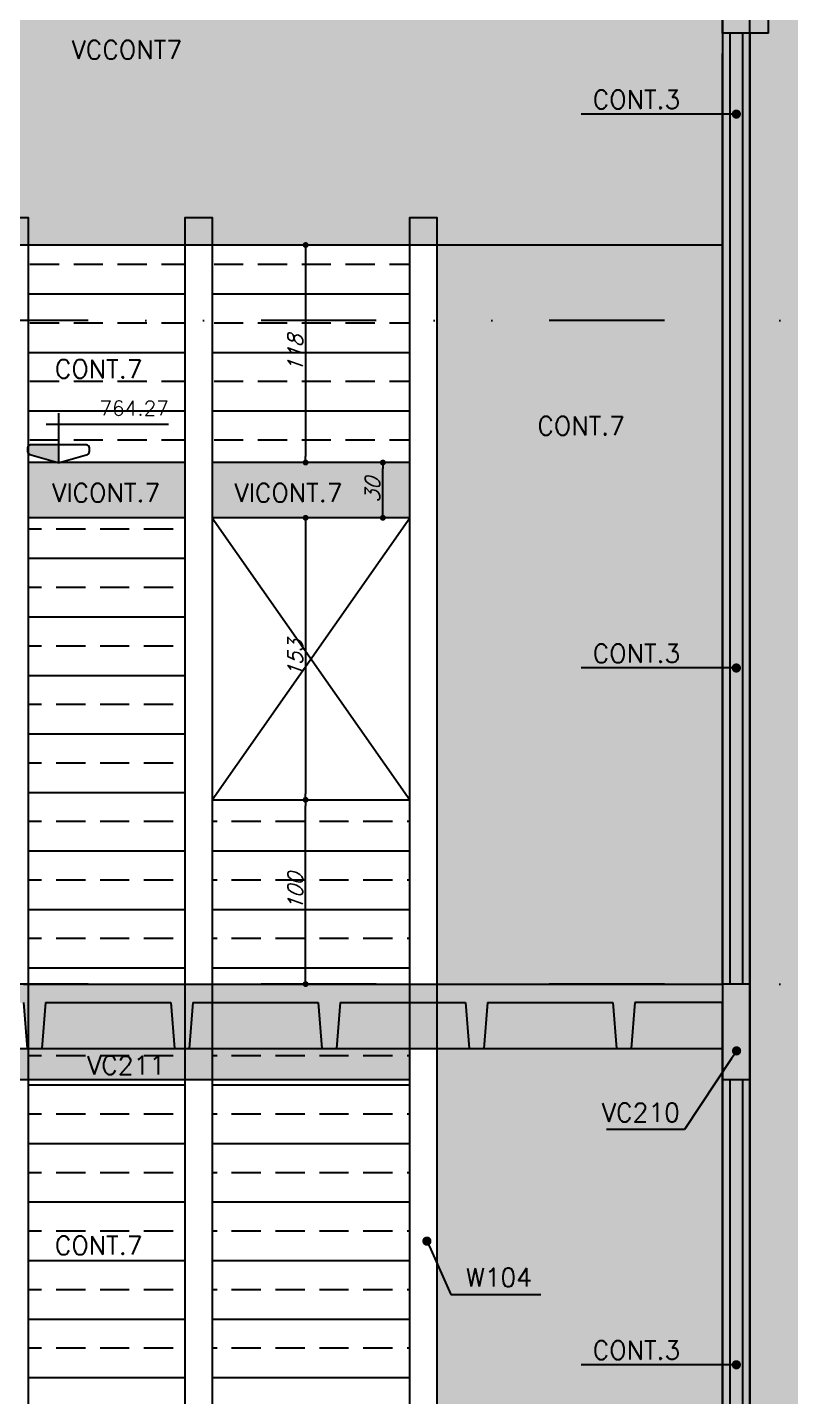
# Model space of a CAD drawing. Header units: millimetres. Extents: x 0 to 8720, y 0 to 4500.
# Drawn here: x 6453 to 6868, y 735 to 1478 of the extents above; entities that cross this region are included whole.
import ezdxf
from ezdxf import colors
from ezdxf.entities.mleader import LeaderData, LeaderLine
from ezdxf.enums import TextEntityAlignment as Align
from ezdxf.math import Vec2, Vec3

# ---------------------------------------------------------------- set-up
doc = ezdxf.new("R2010")
doc.units = ezdxf.units.MM
doc.header["$LTSCALE"] = 50
doc.linetypes.add('DIVIDE2', pattern=[0.625, 0.25, -0.125, 0, -0.125, 0, -0.125])
for name, color, linetype in [('F-AUX', 2, 'Continuous'), ('F-AUX-DET', 2, 'Continuous'), ('F-AUX-RED', 1, 'Continuous'), ('F-CORTE', 4, 'Continuous'), ('F-COTAS', 106, 'Continuous'), ('F-EIXOS-DET', 1, 'Continuous'), ('F-FUNDAÇÃO-VISTA', 253, 'Continuous'), ('F-NÍVEL-VISTA', 2, 'Continuous'), ('F-PERFIL VISTA', 252, 'Continuous'), ('F-SOLIDO-CORTE', 71, 'Continuous'), ('F-TEXTO', 6, 'Continuous'), ('F-TEXTO-YELLOW', 2, 'Continuous'), ('F-VAZIO VISTA', 1, 'Continuous'), ('F-VIGA VISTA', 2, 'Continuous'), ('F-VISTA', 2, 'Continuous'), ('F-VISTA SÓLIDO', 254, 'Continuous'), ('F-VISTA SÓLIDO 1', 254, 'Continuous'), ('F-VISTA SÓLIDO 3', 252, 'Continuous'), ('F-VÃO', 1, 'Continuous')]:
    doc.layers.add(name, color=color, linetype=linetype)
doc.styles.add('CP-TEXT-INCL', font='simplex.shx', dxfattribs={"oblique": 20})
doc.styles.add('MCP', font='simplex.shx')
doc.styles.get("Standard").update_dxf_attribs({"font": 'txt.shx'})
doc.dimstyles.new('CP-COTAS-50', dxfattribs={"dimscale": 0.64, "dimtxt": 12.5, "dimasz": 5, "dimexe": 5, "dimexo": 5, "dimgap": 2.5, "dimtad": 1, "dimdec": 1, "dimdsep": 46, "dimtxsty": 'CP-TEXT-INCL', "dimblk1": 'DOT', "dimblk2": 'DOT', "dimsah": 1, "dimcen": 9, "dimclrd": 256, "dimclre": 256, "dimclrt": 256, "dimadec": 0, "dimazin": 0, "dimtfac": 1, "dimtdec": 1, "dimtmove": 2, "dimatfit": 3, "dimldrblk": 'DOT', "dimfxl": 5, "dimtolj": 1, "dimarcsym": 0})
pattern_1 = [(50, (-500, 67.9026), (9.1092334, -0.796954), [0.9525, -10.4775]), (355, (-500, 67.903), (-1.762171, 9.552842), [0.762, -8.382029]), (100.45144, (-499.241, 67.836), (7.347062, 8.755888), [0.8095, -8.904512]), (46.1842, (-500, 70.443), (13.553952, -2.102116), [1.42875, -15.71625]), (96.63556, (-498.87, 70.267), (11.870207, 12.371306), [1.21425, -13.35678]), (351.18415, (-500, 70.443), (11.870207, 12.371306), [1.142998, -12.572987]), (21, (-498.73, 69.8076), (7.5807196, -5.11326), [0.9525, -10.4775]), (326, (-498.73, 69.808), (3.090101, 9.209398), [0.762, -8.382]), (71.45144, (-498.098, 69.3815), (10.670821, 4.096138), [0.8095, -8.904497]), (37.5, (-500, 67.9026), (0.1544302, 4.227752), [0, -8.2804, 0, -8.509, 0, -8.41375]), (7.5, (-500, 67.9026), (3.340983, 5.0090287), [0, -4.8514, 0, -8.0899, 0, -3.20675]), (327.5, (-502.832, 67.9026), (6.7795298, -0.2864372), [0, -3.175, 0, -9.906, 0, -13.1445]), (317.5, (-504.102, 67.9026), (7.406459, 1.2713246), [0, -4.1275, 0, -6.5786, 0, -9.3345])]
pattern_2 = [(180, (0, 5000), (-4e-15, -31.75), []), (180, (-15.875, 5015.875), (-4e-15, -31.75), [15.875, -7.9375])]

# ---------------------------------------------------------------- blocks, each defined once
blk = doc.blocks.new('A$Cba39174f')
at = {"layer": 'F-CORTE'}
for points in [[(11039.05, -4045.2), (11119.05, -4045.2)], [(11039.05, -4055.2), (11041.05, -4080.2), (11049.05, -4080.2)], [(11051.05, -4055.2), (11049.05, -4080.2), (11049.05, -4080.2)], [(11051.05, -4055.2), (11119.05, -4055.2)]]:
    blk.add_lwpolyline(points, dxfattribs=at)
blk = doc.blocks.new('_DOT')
at = {"color": 0, "linetype": 'ByBlock'}
blk.add_line((-0.5, 0), (-1, 0), dxfattribs=at)
at = {"color": 0, "linetype": 'ByBlock', "const_width": 0.5}
blk.add_lwpolyline([(-0.25, 0, 1), (0.25, 0, 1)], format="xyb", close=True, dxfattribs=at)
blk = doc.blocks.new('*U288')
at = {"layer": 'F-VÃO'}
for p, q in [((0, 0), (107.3, 153)), ((0, 153), (107.3, 0))]:
    blk.add_line(p, q, dxfattribs=at)
blk.add_lwpolyline([(0, 0), (107.3, 0), (107.3, 153), (0, 153)], close=True, dxfattribs=at)
blk = doc.blocks.new('*D296')
at = {"layer": 'F-COTAS', "lineweight": -2, "transparency": 16777216}
blk.add_line((6604.5, 962.19), (6604.5, 1055.79), dxfattribs=at)
at = {"layer": 'F-COTAS', "lineweight": -2, "transparency": 16777216, "xscale": 3.2, "yscale": 3.2, "zscale": 3.2}
for p, rotation in [((6604.5, 1058.99), 90), ((6604.5, 958.99), 270)]:
    blk.add_blockref('_DOT', p, dxfattribs=dict(at, rotation=rotation))
at = {"layer": 'F-COTAS', "transparency": 16777216, "insert": (6598.9, 1008.99), "char_height": 8, "attachment_point": 5, "rotation": 90, "style": 'CP-TEXT-INCL'}
blk.add_mtext('\\A1;100', dxfattribs=at)
blk = doc.blocks.new('*D297')
at = {"layer": 'F-COTAS', "lineweight": -2, "transparency": 16777216}
blk.add_line((6604.5, 1356.79), (6604.5, 1245.19), dxfattribs=at)
at = {"layer": 'F-COTAS', "lineweight": -2, "transparency": 16777216, "xscale": 3.2, "yscale": 3.2, "zscale": 3.2}
for p, rotation in [((6604.5, 1359.99), 90), ((6604.5, 1241.99), 270)]:
    blk.add_blockref('_DOT', p, dxfattribs=dict(at, rotation=rotation))
at = {"layer": 'F-COTAS', "transparency": 16777216, "insert": (6598.9, 1300.99), "char_height": 8, "attachment_point": 5, "rotation": 90, "style": 'CP-TEXT-INCL'}
blk.add_mtext('\\A1;118', dxfattribs=at)
blk = doc.blocks.new('*D302')
at = {"layer": 'F-COTAS', "lineweight": -2, "transparency": 16777216}
blk.add_line((6604.5, 1208.79), (6604.5, 1062.19), dxfattribs=at)
at = {"layer": 'F-COTAS', "lineweight": -2, "transparency": 16777216, "xscale": 3.2, "yscale": 3.2, "zscale": 3.2}
for p, rotation in [((6604.5, 1211.99), 90), ((6604.5, 1058.99), 270)]:
    blk.add_blockref('_DOT', p, dxfattribs=dict(at, rotation=rotation))
at = {"layer": 'F-COTAS', "transparency": 16777216, "insert": (6598.9, 1135.49), "char_height": 8, "attachment_point": 5, "rotation": 90, "style": 'CP-TEXT-INCL'}
blk.add_mtext('\\A1;153', dxfattribs=at)
blk = doc.blocks.new('*D305')
at = {"layer": 'F-COTAS', "lineweight": -2, "transparency": 16777216}
blk.add_line((6646.45, 1215.19), (6646.45, 1238.79), dxfattribs=at)
at = {"layer": 'F-COTAS', "lineweight": -2, "transparency": 16777216, "xscale": 3.2, "yscale": 3.2, "zscale": 3.2}
for p, rotation in [((6646.45, 1241.99), 90), ((6646.45, 1211.99), 270)]:
    blk.add_blockref('_DOT', p, dxfattribs=dict(at, rotation=rotation))
at = {"layer": 'F-COTAS', "transparency": 16777216, "insert": (6640.85, 1226.99), "char_height": 8, "attachment_point": 5, "rotation": 90, "style": 'CP-TEXT-INCL'}
blk.add_mtext('\\A1;30', dxfattribs=at)
blk = doc.blocks.new('Nível - Vista')
at = {"layer": 'F-NÍVEL-VISTA'}
blk.add_hatch(color=71, dxfattribs=at).paths.add_polyline_path([(0, 0.238), (-0.38, 0.238, 0.414214), (-0.42, 0.198), (-0.42, 0.148, 0.331206), (-0.391, 0.11), (-0.011, 0.002, 0.072993), (0, 0)])
at = {"layer": 'F-NÍVEL-VISTA', "color": 2}
for p, q in [((0, 0.67), (0, 0)), ((-0.168, 0.521), (1.493, 0.521))]:
    blk.add_line(p, q, dxfattribs=at)
blk.add_lwpolyline([(-0.011, 0.002, 0.146769), (0.011, 0.002), (0.391, 0.11, 0.331206), (0.42, 0.148), (0.42, 0.198, 0.414214), (0.38, 0.238), (-0.38, 0.238, 0.414214), (-0.42, 0.198), (-0.42, 0.148, 0.331206), (-0.391, 0.11), (-0.011, 0.002, 0.146769), (0.011, 0.002)], format="xyb", dxfattribs=at)
at = {"layer": 'F-TEXTO', "color": 3, "style": 'MCP'}
for tag, p in [('NÍVEL', (1.026, 0.636)), ('NÍVEL_DETALHE', (1.02, 0.186))]:
    blk.add_attdef(tag, text='', height=0.2, dxfattribs=at).set_placement(p, align=Align.CENTER)

msp = doc.modelspace()

# ---------------------------------------------------------------- hatches: boundary and pattern name
at = {"layer": 'F-AUX'}
h = msp.add_hatch(dxfattribs=at)
h.set_pattern_fill('AR-CONC', color=1, scale=0.05)
h.set_pattern_definition(pattern_1)
h.paths.add_polyline_path([(6841.78, 1474.96), (6834.78, 1474.96), (6834.78, 958.99), (6841.78, 958.99)])
h = msp.add_hatch(dxfattribs=at)
h.set_pattern_fill('AR-CONC', color=1, scale=0.05)
h.set_pattern_definition(pattern_1)
h.paths.add_polyline_path([(6841.78, 906.99), (6834.78, 906.99), (6834.78, 652.99), (6841.78, 652.99)])
at = {"layer": 'F-AUX-DET'}
h = msp.add_hatch(dxfattribs=at)
h.set_pattern_fill('EARTH', color=252, scale=5, angle=45)
h.set_pattern_definition([(45, (-5994.112, -2175.006), (0, 44.90128), [31.75, -31.75]), (45, (-6002.53, -2166.587), (0, 44.90128), [31.75, -31.75]), (45, (-6010.95, -2158.168), (0, 44.90128), [31.75, -31.75]), (135, (-6010.95, -2152.555), (-44.90128, 0), [31.75, -31.75]), (135, (-6002.53, -2144.136), (-44.90128, 0), [31.75, -31.75]), (135, (-5994.112, -2135.717), (-44.90128, 0), [31.75, -31.75])])
h.paths.add_polyline_path([(4186.78, 179.99), (4211.78, 179.99), (4211.78, 2164.99), (4186.78, 2164.99)])
h.paths.add_polyline_path([(6845.78, 179.99), (6955.78, 179.99), (6955.78, 1562.99), (6845.78, 1562.99)])
at = {"layer": 'F-PERFIL VISTA', "ltscale": 2}
h = msp.add_hatch(dxfattribs=at)
h.set_pattern_fill('ANSI33', color=253, scale=5, angle=135, style=0)
h.set_pattern_definition([(180, (200, -5e-13), (-4e-15, -31.75), []), (180, (184.125, 15.875), (-4e-15, -31.75), [15.875, -7.9375])])
h.paths.add_polyline_path([(6539.09, 1359.99), (6453.79, 1359.99), (6453.79, 1241.99), (6539.09, 1241.99)])
h = msp.add_hatch(dxfattribs=at)
h.set_pattern_fill('ANSI33', color=253, scale=5, angle=135, style=0)
h.set_pattern_definition([(180, (300, -7e-13), (-4e-15, -31.75), []), (180, (284.125, 15.875), (-4e-15, -31.75), [15.875, -7.9375])])
h.paths.add_polyline_path([(6661.09, 1359.99), (6553.79, 1359.99), (6553.79, 1241.99), (6661.09, 1241.99)])
h = msp.add_hatch(dxfattribs=at)
h.set_pattern_fill('ANSI33', color=253, scale=5, angle=135, style=0)
h.set_pattern_definition(pattern_2)
h.paths.add_polyline_path([(6239.09, 306.99), (6239.09, 179.99)])
h.paths.add_polyline_path([(6339.09, 617.99), (6253.79, 617.99), (6253.79, 334.99), (6339.09, 334.99)])
h.paths.add_polyline_path([(6439.09, 617.99), (6353.79, 617.99), (6353.79, 334.99), (6439.09, 334.99)])
h.paths.add_polyline_path([(6539.09, 617.99), (6453.79, 617.99), (6453.79, 334.99), (6539.09, 334.99)])
h.paths.add_polyline_path([(6661.09, 617.99), (6553.79, 617.99), (6553.79, 334.99), (6661.09, 334.99)])
h.paths.add_polyline_path([(6675.79, 617.99), (6675.79, 334.99)])
h.paths.add_polyline_path([(6675.79, 923.99), (6675.79, 652.99), (6691.28, 652.99), (6771.28, 652.99), (6675.79, 652.99)])
h.paths.add_polyline_path([(6661.09, 923.99), (6553.79, 923.99), (6553.79, 652.99), (6611.28, 652.99), (6661.09, 652.99)])
h.paths.add_polyline_path([(6539.09, 923.99), (6453.79, 923.99), (6453.79, 652.99), (6531.28, 652.99), (6539.09, 652.99)])
h.paths.add_polyline_path([(6439.09, 923.99), (6353.79, 923.99), (6353.79, 652.99), (6371.28, 652.99), (6439.09, 652.99)])
h.paths.add_polyline_path([(6339.09, 923.99), (6253.79, 923.99), (6253.79, 652.99), (6291.28, 652.99), (6339.09, 652.99)])
h.paths.add_polyline_path([(6339.09, 1058.99), (6253.79, 1058.99), (6253.79, 958.99), (6291.28, 958.99), (6339.09, 958.99)])
h.paths.add_polyline_path([(6439.09, 1211.99), (6353.79, 1211.99), (6353.79, 958.99), (6371.28, 958.99), (6439.09, 958.99)])
h = msp.add_hatch(dxfattribs=at)
h.set_pattern_fill('ANSI33', color=253, scale=5, angle=135, style=0)
h.set_pattern_definition(pattern_2)
h.paths.add_polyline_path([(6539.09, 1211.99), (6453.79, 1211.99), (6453.79, 958.99), (6531.28, 958.99), (6539.09, 958.99)])
h.paths.add_polyline_path([(6661.09, 1058.99), (6553.79, 1058.99), (6553.79, 958.99), (6611.28, 958.99), (6661.09, 958.99)])
h.paths.add_polyline_path([(6675.79, 1211.99), (6675.79, 958.99), (6691.28, 958.99), (6771.28, 958.99), (6675.79, 958.99)])
at = {"layer": 'F-SOLIDO-CORTE'}
h = msp.add_hatch(color=256, dxfattribs=at)
h.dxf.hatch_style = 1
h.paths.add_polyline_path([(6855.78, 1562.99), (6830.78, 1562.99), (6830.78, 1474.96), (6855.78, 1474.96)])
h = msp.add_hatch(color=256, dxfattribs=at)
h.dxf.hatch_style = 1
h.paths.add_polyline_path([(6834.78, 1474.96), (6830.78, 1474.96), (6830.78, 948.99), (6834.78, 948.99)])
h = msp.add_hatch(color=256, dxfattribs=at)
h.dxf.hatch_style = 1
h.paths.add_polyline_path([(6845.78, 1474.96), (6841.78, 1474.96), (6841.78, 948.99), (6845.78, 948.99)])
h = msp.add_hatch(color=256, dxfattribs=at)
h.dxf.hatch_style = 1
h.paths.add_polyline_path([(6830.78, 948.99), (6830.78, 958.99), (6691.28, 958.99), (6611.28, 958.99), (6531.28, 958.99), (6451.28, 958.99), (6371.28, 958.99), (6291.28, 958.99), (6211.28, 958.99), (6131.28, 958.99), (6051.28, 958.99), (5971.28, 958.99), (5891.28, 958.99), (5811.28, 958.99), (5731.28, 958.99), (5651.28, 958.99), (5571.28, 958.99), (5491.28, 958.99), (5411.28, 958.99), (5331.28, 958.99), (5251.28, 958.99), (5171.28, 958.99), (5091.28, 958.99), (5011.28, 958.99), (4931.28, 958.99), (4903.78, 958.99), (4903.78, 950.21), (4903.78, 898.99), (4920, 898.99), (4922.78, 898.99), (4922.78, 907.77), (4922.78, 948.99), (4931.28, 948.99), (4933.28, 923.99), (4941.28, 923.99), (4943.28, 948.99), (5011.28, 948.99), (5013.28, 923.99), (5021.28, 923.99), (5023.28, 948.99), (5091.28, 948.99), (5093.28, 923.99), (5101.28, 923.99), (5103.28, 948.99), (5171.28, 948.99), (5173.28, 923.99), (5181.28, 923.99), (5183.28, 948.99), (5251.28, 948.99), (5253.28, 923.99), (5261.28, 923.99), (5263.28, 948.99), (5331.28, 948.99), (5333.28, 923.99), (5341.28, 923.99), (5343.28, 948.99), (5411.28, 948.99), (5413.28, 923.99), (5421.28, 923.99), (5423.28, 948.99), (5491.28, 948.99), (5493.28, 923.99), (5501.28, 923.99), (5503.28, 948.99), (5571.28, 948.99), (5573.28, 923.99), (5581.28, 923.99), (5583.28, 948.99), (5651.28, 948.99), (5653.28, 923.99), (5661.28, 923.99), (5663.28, 948.99), (5731.28, 948.99), (5733.28, 923.99), (5741.28, 923.99), (5743.28, 948.99), (5811.28, 948.99), (5813.28, 923.99), (5821.28, 923.99), (5823.28, 948.99), (5891.28, 948.99), (5893.28, 923.99), (5901.28, 923.99), (5903.28, 948.99), (5971.28, 948.99), (5973.28, 923.99), (5981.28, 923.99), (5983.28, 948.99), (6051.28, 948.99), (6053.28, 923.99), (6061.28, 923.99), (6063.28, 948.99), (6131.28, 948.99), (6133.28, 923.99), (6141.28, 923.99), (6143.28, 948.99), (6211.28, 948.99), (6213.28, 923.99), (6221.28, 923.99), (6223.28, 948.99), (6291.28, 948.99), (6293.28, 923.99), (6301.28, 923.99), (6303.28, 948.99), (6371.28, 948.99), (6373.28, 923.99), (6381.28, 923.99), (6383.28, 948.99), (6451.28, 948.99), (6453.28, 923.99), (6461.28, 923.99), (6463.28, 948.99), (6531.28, 948.99), (6533.28, 923.99), (6541.28, 923.99), (6543.28, 948.99), (6611.28, 948.99), (6613.28, 923.99), (6621.28, 923.99), (6623.28, 948.99), (6691.28, 948.99), (6693.28, 923.99), (6701.28, 923.99), (6703.28, 948.99), (6771.28, 948.99), (6773.28, 923.99), (6781.28, 923.99), (6783.28, 948.99)])
h = msp.add_hatch(color=256, dxfattribs=at)
h.dxf.hatch_style = 1
h.paths.add_polyline_path([(6845.78, 958.99), (6830.78, 958.99), (6830.78, 906.99), (6845.78, 906.99)])
h = msp.add_hatch(color=256, dxfattribs=at)
h.dxf.hatch_style = 1
h.paths.add_polyline_path([(6834.78, 927.99), (6830.78, 927.99), (6830.78, 642.99), (6834.78, 642.99)])
h = msp.add_hatch(color=256, dxfattribs=at)
h.dxf.hatch_style = 1
h.paths.add_polyline_path([(6845.78, 927.99), (6841.78, 927.99), (6841.78, 642.99), (6845.78, 642.99)])
at = {"layer": 'F-VISTA SÓLIDO'}
h = msp.add_hatch(color=256, dxfattribs=at)
h.dxf.hatch_style = 1
h.paths.add_polyline_path([(6830.78, 1359.99), (6830.78, 1535.16), (6795.27, 1535.16), (6596.97, 1515.33), (6206.78, 1437.21), (6206.78, 1359.99), (6572.78, 1359.99)])
h = msp.add_hatch(color=256, dxfattribs=at)
h.dxf.hatch_style = 1
h.paths.add_polyline_path([(6830.78, 1359.99), (6675.79, 1359.99), (6675.79, 958.99), (6830.78, 958.99)])
h = msp.add_hatch(color=256, dxfattribs=at)
h.dxf.hatch_style = 1
h.paths.add_polyline_path([(6539.09, 1241.99), (6453.79, 1241.99), (6453.79, 1211.99), (6539.09, 1211.99)])
h = msp.add_hatch(color=256, dxfattribs=at)
h.dxf.hatch_style = 1
h.paths.add_polyline_path([(6661.09, 1241.99), (6553.79, 1241.99), (6553.79, 1211.99), (6661.09, 1211.99)])
h = msp.add_hatch(color=256, dxfattribs=at)
h.dxf.hatch_style = 1
h.paths.add_polyline_path([(6830.78, 652.99), (6675.79, 652.99), (6675.79, 923.99), (6830.78, 923.99)])
at = {"layer": 'F-VISTA SÓLIDO 1'}
h = msp.add_hatch(color=256, dxfattribs=at)
h.dxf.hatch_style = 1
h.paths.add_polyline_path([(6186.77, 906.99), (6661.09, 906.99), (6661.09, 923.99), (6186.77, 923.99)])
at = {"layer": 'F-VISTA SÓLIDO 3'}
h = msp.add_hatch(color=256, dxfattribs=at)
h.dxf.hatch_style = 1
h.paths.add_polyline_path([(6531.28, 948.99), (6463.28, 948.99), (6461.28, 923.99), (6533.28, 923.99)])
h = msp.add_hatch(color=256, dxfattribs=at)
h.dxf.hatch_style = 1
h.paths.add_polyline_path([(6611.28, 948.99), (6543.28, 948.99), (6541.28, 923.99), (6613.28, 923.99)])
h = msp.add_hatch(color=256, dxfattribs=at)
h.dxf.hatch_style = 1
h.paths.add_polyline_path([(6691.28, 948.99), (6623.28, 948.99), (6621.28, 923.99), (6693.28, 923.99)])
h = msp.add_hatch(color=256, dxfattribs=at)
h.dxf.hatch_style = 1
h.paths.add_polyline_path([(6771.28, 948.99), (6703.28, 948.99), (6701.28, 923.99), (6773.28, 923.99)])
h = msp.add_hatch(color=256, dxfattribs=at)
h.dxf.hatch_style = 1
h.paths.add_polyline_path([(6830.78, 948.99), (6783.28, 948.99), (6781.28, 923.99), (6830.78, 923.99)])

# ---------------------------------------------------------------- linework, layer by layer
at = {"layer": 'F-AUX-DET', "color": 252}
msp.add_lwpolyline([(6845.78, 334.99), (6845.78, 1562.99), (6955.78, 1562.99)], dxfattribs=at)
at = {"layer": 'F-CORTE'}
for p, q in [((6855.78, 1474.96), (6855.78, 1562.99)), ((6830.78, 1474.96), (6830.78, 1535.16)), ((6830.78, 1474.96), (6830.78, 334.99)), ((6855.78, 1474.96), (6830.78, 1474.96)), ((6834.78, 1474.96), (6834.78, 958.99)), ((6841.78, 1474.96), (6841.78, 958.99)), ((6845.78, 1474.96), (6845.78, 334.99)), ((6845.78, 958.99), (6830.78, 958.99)), ((6845.78, 906.99), (6830.78, 906.99)), ((6834.78, 906.99), (6834.78, 652.99)), ((6841.78, 906.99), (6841.78, 652.99))]:
    msp.add_line(p, q, dxfattribs=at)
for points in [[(6830.78, 958.99), (6830.78, 1463.93)], [(6771.28, 958.99), (6830.78, 958.99)], [(6845.78, 958.99), (6845.78, 694.96), (6845.78, 652.99), (6845.78, 388.96), (6845.78, 334.99)], [(6771.28, 948.99), (6773.28, 923.99), (6781.28, 923.99)], [(6783.28, 948.99), (6781.28, 923.99), (6781.28, 923.99)], [(6830.78, 652.99), (6830.78, 917.02), (6830.78, 948.99), (6783.28, 948.99)]]:
    msp.add_lwpolyline(points, dxfattribs=at)
at = {"layer": 'F-EIXOS-DET', "color": 1, "linetype": 'DIVIDE2', "ltscale": 5}
for p, q in [((6955.78, 1318.99), (4186.78, 1318.99)), ((6955.78, 958.99), (4186.78, 958.99))]:
    msp.add_line(p, q, dxfattribs=at)
at = {"layer": 'F-FUNDAÇÃO-VISTA'}
for points in [[(6439.09, 179.99), (6439.09, 1374.99), (6453.79, 1374.99), (6453.79, 179.99)], [(6539.09, 179.99), (6539.09, 1374.99), (6553.79, 1374.99), (6553.79, 179.99)], [(6661.09, 179.99), (6661.09, 1374.99), (6675.79, 1374.99), (6675.79, 179.99)]]:
    msp.add_lwpolyline(points, dxfattribs=at)
at = {"layer": 'F-VIGA VISTA'}
msp.add_line((6661.09, 906.99), (6186.77, 906.99), dxfattribs=at)
msp.add_lwpolyline([(6830.78, 906.99), (6830.78, 923.99)], dxfattribs=at)
at = {"layer": 'F-VISTA'}
for p, q in [((6539.09, 1241.99), (6453.79, 1241.99)), ((6661.09, 1241.99), (6553.79, 1241.99)), ((6539.09, 1211.99), (6453.79, 1211.99)), ((6661.09, 1211.99), (6553.79, 1211.99))]:
    msp.add_line(p, q, dxfattribs=at)
for points in [[(6206.78, 1569.99), (6830.78, 1569.99), (6830.78, 1359.99), (6572.78, 1359.99), (6572.78, 1359.99), (6206.78, 1359.99)], [(4922.78, 923.99), (6830.78, 923.99)]]:
    msp.add_lwpolyline(points, dxfattribs=at)

# ---------------------------------------------------------------- block references
at = {"layer": 'F-CORTE'}
for p in [(-4587.77, 5004.19), (-4507.77, 5004.19), (-4427.77, 5004.19), (-4347.77, 5004.19)]:
    msp.add_blockref('A$Cba39174f', p, dxfattribs=at)
at = {"layer": 'F-NÍVEL-VISTA', "linetype": 'Continuous', "xscale": 40, "yscale": 40, "zscale": 40}
msp.add_blockref('Nível - Vista', (6470.34, 1241.99), dxfattribs=at).add_auto_attribs({'NÍVEL': '764.27'})
at = {"layer": 'F-VAZIO VISTA'}
msp.add_blockref('*U288', (6553.79, 1058.99), dxfattribs=at)

# ---------------------------------------------------------------- texts
at = {"layer": 'F-TEXTO-YELLOW', "style": 'MCP'}
for s, p in [('CONT.3', (6760.37, 1433.94)), ('CONT.7', (6468.33, 1287.74)), ('CONT.7', (6730.3, 1256.89)), ('VICONT.7', (6466.79, 1220.61)), ('VICONT.7', (6565.79, 1220.61)), ('CONT.3', (6760.37, 1133.42)), ('VC211', (6485.79, 909.98)), ('VC210', (6765.3, 884.33)), ('CONT.7', (6468.33, 812.23)), ('W104', (6691.46, 794.87)), ('CONT.3', (6760.37, 755.37))]:
    msp.add_text(s, height=10, dxfattribs=at).set_placement(p)
at = {"layer": 'F-TEXTO-YELLOW', "insert": (6507.4, 1465.97), "char_height": 10, "attachment_point": 5, "style": 'MCP'}
msp.add_mtext_dynamic_manual_height_columns('VCCONT7', width=181.2922, gutter_width=12.5, heights=[0], dxfattribs=at)

# ---------------------------------------------------------------- dimensions: what is measured, and where the dimension line sits
at = {"layer": 'F-COTAS'}
for base, p1, p2, angle, picture, middle in [((6604.5, 1241.99), (6604.5, 1359.99), (6604.5, 1241.99), 270, '*D297', (6598.9, 1300.99)), ((6646.45, 1241.99), (6646.45, 1211.99), (6646.45, 1241.99), 90, '*D305', (6640.85, 1226.99)), ((6604.5, 1058.99), (6604.5, 1211.99), (6604.5, 1058.99), 270, '*D302', (6598.9, 1135.49)), ((6604.5, 1058.99), (6604.5, 958.99), (6604.5, 1058.99), 90, '*D296', (6598.9, 1008.99))]:
    dim = msp.add_linear_dim(base=base, p1=p1, p2=p2, angle=angle, dimstyle='CP-COTAS-50', dxfattribs=at)
    dim.commit()
    dim.dimension.update_dxf_attribs({"geometry": picture, "text_midpoint": middle})

# ---------------------------------------------------------------- leaders
at = {"layer": 'F-AUX-RED'}
ml = msp.add_multileader_mtext('Standard', dxfattribs=at)
ml.set_content('', color=256)
ml.set_leader_properties()
ml.set_arrow_properties(name='DOT')
ml.build(insert=Vec2(0, 0))
ml.multileader.update_dxf_attribs({"text_right_attachment_type": 6, "text_top_attachment_type": 0, "text_bottom_attachment_type": 0, "dogleg_length": 0.36, "arrow_head_size": 5})
ctx = ml.context
ctx.base_point, ctx.char_height, ctx.arrow_head_size, ctx.landing_gap_size, ctx.plane_origin = Vec3(6754.09, 1431.11), 0.18, 5, 0.09, Vec3(6838.38, 1431.02)
ctx.right_attachment, ctx.text_align_type = 6, 2
notes = []
notes.append((ctx, [(0, (1, 1, 0), (6817.74, 1431.02), (-1, 0), 63.47, [(0, [(6838.38, 1431.02)], 256, [])])]))
ctx.mtext.insert, ctx.mtext.alignment, ctx.mtext.flow_direction = Vec3(6754.18, 1431.2), 3, 5
ml = msp.add_multileader_mtext('Standard', dxfattribs=at)
ml.set_content('', color=256)
ml.set_leader_properties()
ml.set_arrow_properties(name='DOT')
ml.build(insert=Vec2(0, 0))
ml.multileader.update_dxf_attribs({"text_right_attachment_type": 6, "text_top_attachment_type": 0, "text_bottom_attachment_type": 0, "dogleg_length": 0.36, "arrow_head_size": 5})
ctx = ml.context
ctx.base_point, ctx.char_height, ctx.arrow_head_size, ctx.landing_gap_size, ctx.plane_origin = Vec3(6754.09, 1130.59), 0.18, 5, 0.09, Vec3(6838.38, 1130.5)
ctx.right_attachment, ctx.text_align_type = 6, 2
notes.append((ctx, [(0, (1, 1, 0), (6817.74, 1130.5), (-1, 0), 63.47, [(0, [(6838.38, 1130.5)], 256, [])])]))
ctx.mtext.insert, ctx.mtext.alignment, ctx.mtext.flow_direction = Vec3(6754.18, 1130.68), 3, 5
ml = msp.add_multileader_mtext('Standard', dxfattribs=at)
ml.set_content('', color=256)
ml.set_leader_properties()
ml.set_arrow_properties(name='DOT')
ml.build(insert=Vec2(0, 0))
ml.multileader.update_dxf_attribs({"text_right_attachment_type": 6, "text_top_attachment_type": 0, "text_bottom_attachment_type": 0, "dogleg_length": 0.36, "arrow_head_size": 5})
ctx = ml.context
ctx.base_point, ctx.char_height, ctx.arrow_head_size, ctx.landing_gap_size, ctx.plane_origin = Vec3(6767.76, 880.16), 0.18, 5, 0.09, Vec3(6826.83, 905.22)
ctx.right_attachment, ctx.text_align_type = 6, 2
notes.append((ctx, [(0, (1, 1, 0), (6810.21, 880.07), (-1, 0), 42.26, [(0, [(6838.5, 922.75)], 256, [])])]))
ctx.mtext.insert, ctx.mtext.alignment, ctx.mtext.flow_direction = Vec3(6767.85, 880.25), 3, 5
ml = msp.add_multileader_mtext('Standard', dxfattribs=at)
ml.set_content('', color=256)
ml.set_leader_properties()
ml.set_arrow_properties(name='DOT')
ml.build(insert=Vec2(0, 0))
ml.multileader.update_dxf_attribs({"text_right_attachment_type": 6, "text_top_attachment_type": 0, "text_bottom_attachment_type": 0, "dogleg_length": 0.36, "arrow_head_size": 5})
ctx = ml.context
ctx.base_point, ctx.char_height, ctx.arrow_head_size, ctx.landing_gap_size, ctx.plane_origin = Vec3(6732.27, 790.62), 0.18, 5, 0.09, Vec3(6670.35, 819.54)
ctx.right_attachment = 6
notes.append((ctx, [(0, (1, 1, 0), (6683.4, 790.62), (1, 0), 48.87, [(0, [(6670.35, 819.54)], 256, [])])]))
ctx.mtext.insert, ctx.mtext.flow_direction = Vec3(6732.36, 790.71), 5
ml = msp.add_multileader_mtext('Standard', dxfattribs=at)
ml.set_content('', color=256)
ml.set_leader_properties()
ml.set_arrow_properties(name='DOT')
ml.build(insert=Vec2(0, 0))
ml.multileader.update_dxf_attribs({"text_right_attachment_type": 6, "text_top_attachment_type": 0, "text_bottom_attachment_type": 0, "dogleg_length": 0.36, "arrow_head_size": 5})
ctx = ml.context
ctx.base_point, ctx.char_height, ctx.arrow_head_size, ctx.landing_gap_size, ctx.plane_origin = Vec3(6754.09, 752.54), 0.18, 5, 0.09, Vec3(6838.38, 752.45)
ctx.right_attachment, ctx.text_align_type = 6, 2
notes.append((ctx, [(0, (1, 1, 0), (6817.74, 752.45), (-1, 0), 63.47, [(0, [(6838.38, 752.45)], 256, [])])]))
ctx.mtext.insert, ctx.mtext.alignment, ctx.mtext.flow_direction = Vec3(6754.18, 752.63), 3, 5
for ctx, leaders in notes:
    for number, flags, end, landing, length, lines in leaders:
        leader = LeaderData()
        leader.index, (leader.has_last_leader_line, leader.has_dogleg_vector, leader.attachment_direction) = number, flags
        leader.last_leader_point, leader.dogleg_vector, leader.dogleg_length = Vec3(end), Vec3(landing), length
        for number, points, colour, breaks in lines:
            line = LeaderLine()
            line.index, line.vertices, line.color, line.breaks = number, Vec3.list(points), colors.encode_raw_color(colour), breaks
            leader.lines.append(line)
        ctx.leaders.append(leader)

doc.saveas('drawing.dxf')
